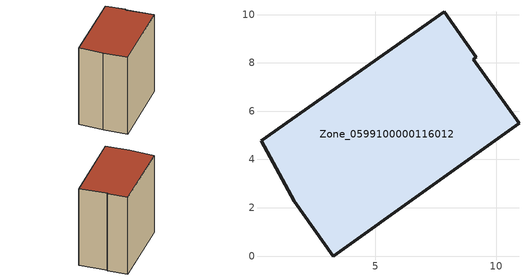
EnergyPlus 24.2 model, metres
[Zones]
Zone_0599100000116012
 floor ground (C_G): 1.64,2.28 0.26,4.78 7.85,10.11 9.18,8.23 9.06,8.14 10.95,5.5 3.25,0 z0
 wall outside (C_F): 9.18,8.23 7.85,10.11 0.26,4.78 1.64,2.28 3.25,0 10.95,5.5 9.06,8.14 9.18,8.23 z0:9.64
 roof outside (C_R): 1.64,2.28 3.25,0 10.95,5.5 9.06,8.14 9.18,8.23 7.85,10.11 0.26,4.78 z9.64
[BUILDING]
Pand.0599100000116012: North Axis=0; Terrain=City; Loads Convergence Tolerance Value=0.04; Temperature Convergence Tolerance Value=0.4; Solar Distribution=FullExterior; Maximum Number of Warmup Days=25; Minimum Number of Warmup Days=1
[Site:Location]
Rotterdam.The.Hague.AP_ZH_NLD Design_Conditions: Latitude=51.96; Longitude=4.45; Time Zone=1; Elevation=-4.5
[SITE:GROUNDTEMPERATURE:BUILDINGSURFACE]
18, 18, 18, 18, 18, 18, 18, 18, 18, 18, 18, 18
[MATERIAL] Thermal Absorptance=0.9; Solar Absorptance=0.7; Visible Absorptance=0.7
Name | Roughness | Thickness | Conductivity | Density | Specific Heat
G.TI.1946-1964 | MediumSmooth | 0.15 | 1 | 540 | 1210
F.TI.1946-1964 | Rough | 0.3 | 0.857143 | 1920 | 840
R.TI.1946-1964 | MediumRough | 0.2 | 0.277778 | 1500 | 1000
[CONSTRUCTION]
C_G: G.TI.1946-1964
C_F: F.TI.1946-1964
C_R: R.TI.1946-1964
[ZONE]
Zone_0599100000116012: Type=1; Multiplier=1; Ceiling Height=Autocalculate; Volume=Autocalculate; Floor Area=autocalculate; Part of Total Floor Area=Yes
[ZONEINFILTRATION:DESIGNFLOWRATE]
Infil_Zone_0599100000116012: Zone or ZoneList or Space or SpaceList=Zone_0599100000116012; Schedule=AlwaysOn; Design Flow Rate Calculation Method=Flow/Area; Flow Rate per Floor Area=0.003; Constant Term Coefficient=1; Temperature Term Coefficient=0; Velocity Term Coefficient=0; Velocity Squared Term Coefficient=0
[HVACTEMPLATE:ZONE:IDEALLOADSAIRSYSTEM]
Zone_0599100000116012: Maximum Heating Supply Air Temperature=50; Minimum Cooling Supply Air Temperature=13; Maximum Heating Supply Air Humidity Ratio=0.0156; Minimum Cooling Supply Air Humidity Ratio=0.0077; Heating Limit=NoLimit; Cooling Limit=NoLimit; Dehumidification Control Type=ConstantSensibleHeatRatio; Cooling Sensible Heat Ratio=0.7; Dehumidification Setpoint=60; Humidification Control Type=None; Humidification Setpoint=30; Outdoor Air Method=None; Outdoor Air Flow Rate per Person=0.00944; Outdoor Air Flow Rate per Zone Floor Area=0; Outdoor Air Flow Rate per Zone=0; Demand Controlled Ventilation Type=None; Outdoor Air Economizer Type=NoEconomizer; Heat Recovery Type=None; Sensible Heat Recovery Effectiveness=0.7; Latent Heat Recovery Effectiveness=0.65
[ZONECONTROL:THERMOSTAT]
ThermostatControl_Zone_0599100000116012: Zone or ZoneList=Zone_0599100000116012; Control Type Schedule=DualSetpointControlType; Control 1=Thermostat_Zone_0599100000116012; Temperature Difference Between Cutout And Setpoint=0
[THERMOSTATSETPOINT:DUALSETPOINT]
Thermostat_Zone_0599100000116012: Heating Setpoint Temperature Schedule=HeatingSetpoint_Zone_0599100000116012; Cooling Setpoint Temperature Schedule=CoolingSetpoint_Zone_0599100000116012
[SCHEDULE:COMPACT]
HeatingSetpoint_Zone_0599100000116012: Through: 12/31, For: AllDays, Until: 24:00, 21
CoolingSetpoint_Zone_0599100000116012: Through: 12/31, For: AllDays, Until: 24:00, 24
DualSetpointControlType: Through: 12/31, For: AllDays, Until: 24:00, 4
AlwaysOn: Through: 12/31, For: AllDays, Until: 24:00, 1
